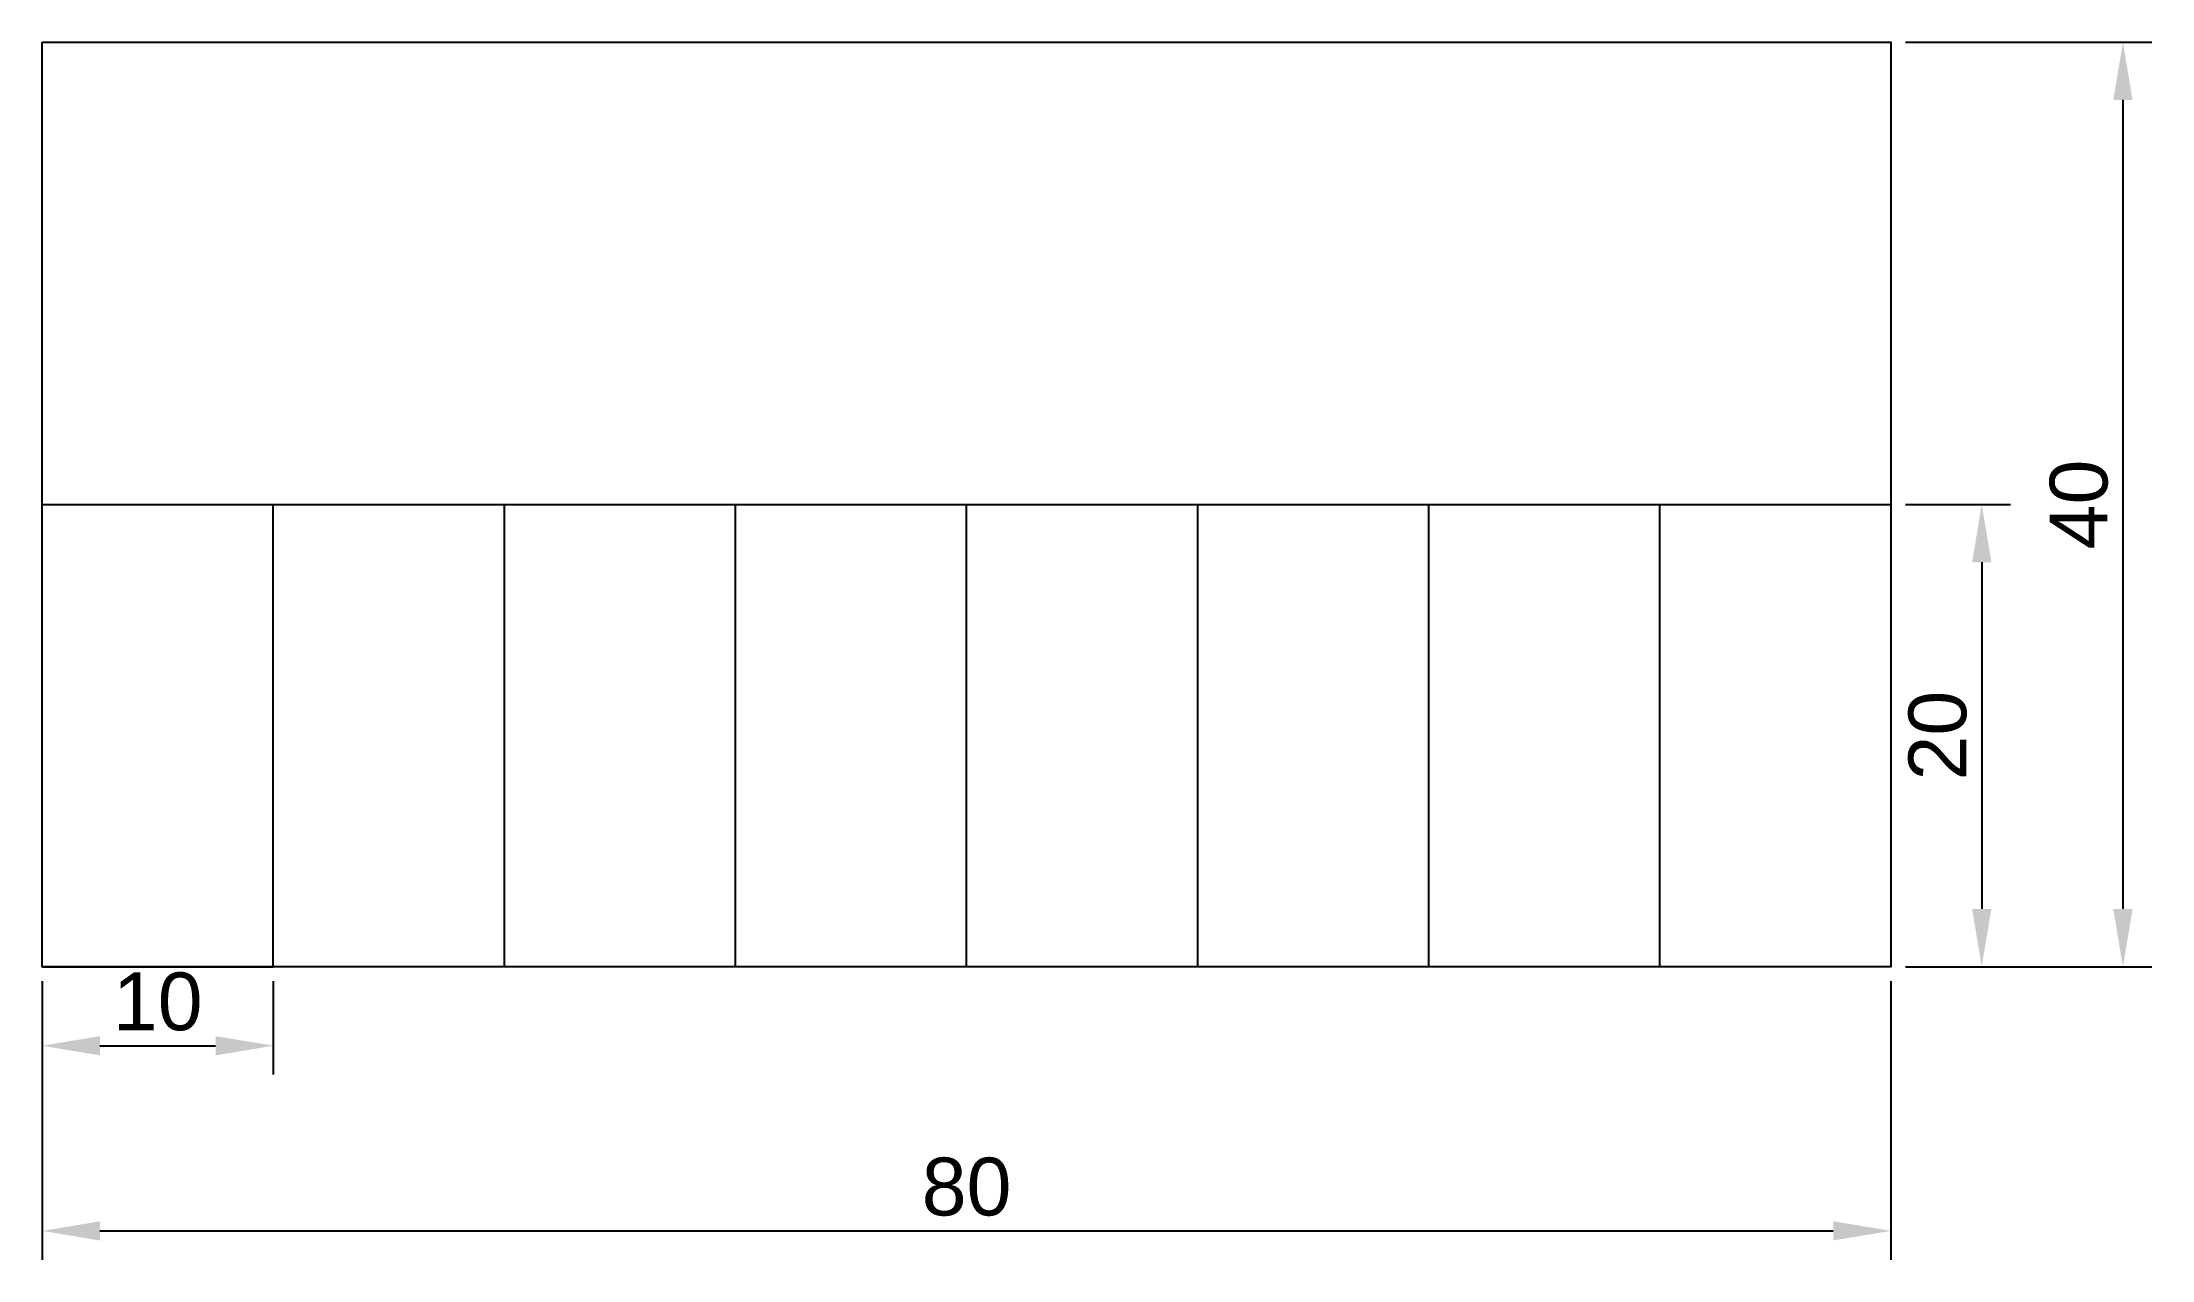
# Model space of a CAD drawing. Header units: millimetres. Extents: x 1470.8 to 1562.1, y 2151.1 to 2203.7.
import ezdxf

# ---------------------------------------------------------------- set-up
doc = ezdxf.new("R2010")
doc.units = ezdxf.units.MM
doc.styles.get("Standard").update_dxf_attribs({"font": 'arial.ttf'})
doc.dimstyles.new('ISO-25', dxfattribs={"dimtxt": 2.5, "dimasz": 2.5, "dimexe": 1.25, "dimexo": 0.625, "dimtad": 1, "dimtxsty": 'Standard', "dimcen": 2.5, "dimadec": 0, "dimazin": 0, "dimtfac": 1, "dimtmove": 0, "dimatfit": 3, "dimfxl": 1, "dimarcsym": 0})

# ---------------------------------------------------------------- blocks, each defined once
blk = doc.blocks.new('*D2')
at = {"color": 0, "lineweight": -2, "transparency": 16777216}
for p, q in [((1470.808, 2163.122), (1470.808, 2151.069)), ((1550.808, 2163.122), (1550.808, 2151.069)), ((1473.308, 2152.319), (1548.308, 2152.319))]:
    blk.add_line(p, q, dxfattribs=at)
at = {"color": 0, "transparency": 16777216}
for points in [[(1473.308, 2152.735), (1473.308, 2151.902), (1470.808, 2152.319)], [(1548.308, 2152.735), (1548.308, 2151.902), (1550.808, 2152.319)]]:
    blk.add_solid(points, dxfattribs=at)
at = {"layer": 'Defpoints', "color": 0, "transparency": 16777216}
for p in [(1470.808, 2163.747), (1550.808, 2163.747), (1550.808, 2152.319)]:
    blk.add_point(p, dxfattribs=at)
at = {"color": 0, "transparency": 16777216, "insert": (1510.808, 2154.22), "char_height": 2.5, "attachment_point": 5}
blk.add_mtext('80', dxfattribs=at)
blk = doc.blocks.new('*D3')
at = {"color": 0, "lineweight": -2, "transparency": 16777216}
for p, q in [((1551.433, 2203.747), (1562.096, 2203.747)), ((1560.846, 2201.247), (1560.846, 2166.247)), ((1551.433, 2163.747), (1562.096, 2163.747))]:
    blk.add_line(p, q, dxfattribs=at)
at = {"color": 0, "transparency": 16777216}
for points in [[(1560.429, 2201.247), (1561.263, 2201.247), (1560.846, 2203.747)], [(1560.429, 2166.247), (1561.263, 2166.247), (1560.846, 2163.747)]]:
    blk.add_solid(points, dxfattribs=at)
at = {"layer": 'Defpoints', "color": 0, "transparency": 16777216}
for p in [(1550.808, 2203.747), (1550.808, 2163.747), (1560.846, 2163.747)]:
    blk.add_point(p, dxfattribs=at)
at = {"color": 0, "transparency": 16777216, "insert": (1558.945, 2183.747), "char_height": 2.5, "attachment_point": 5, "rotation": 90}
blk.add_mtext('40', dxfattribs=at)
blk = doc.blocks.new('*D4')
at = {"color": 0, "lineweight": -2, "transparency": 16777216}
for p, q in [((1551.433, 2183.747), (1555.986, 2183.747)), ((1554.736, 2181.247), (1554.736, 2166.247)), ((1551.433, 2163.747), (1555.986, 2163.747))]:
    blk.add_line(p, q, dxfattribs=at)
at = {"color": 0, "transparency": 16777216}
for points in [[(1554.32, 2181.247), (1555.153, 2181.247), (1554.736, 2183.747)], [(1554.32, 2166.247), (1555.153, 2166.247), (1554.736, 2163.747)]]:
    blk.add_solid(points, dxfattribs=at)
at = {"layer": 'Defpoints', "color": 0, "transparency": 16777216}
for p in [(1550.808, 2183.747), (1550.808, 2163.747), (1554.736, 2163.747)]:
    blk.add_point(p, dxfattribs=at)
at = {"color": 0, "transparency": 16777216, "insert": (1552.835, 2173.747), "char_height": 2.5, "attachment_point": 5, "rotation": 90}
blk.add_mtext('20', dxfattribs=at)
blk = doc.blocks.new('*D6')
at = {"color": 0, "lineweight": -2, "transparency": 16777216}
for p, q in [((1470.808, 2163.122), (1470.808, 2159.08)), ((1480.808, 2163.122), (1480.808, 2159.08)), ((1473.308, 2160.33), (1478.308, 2160.33))]:
    blk.add_line(p, q, dxfattribs=at)
at = {"color": 0, "transparency": 16777216}
for points in [[(1473.308, 2160.747), (1473.308, 2159.913), (1470.808, 2160.33)], [(1478.308, 2160.747), (1478.308, 2159.913), (1480.808, 2160.33)]]:
    blk.add_solid(points, dxfattribs=at)
at = {"layer": 'Defpoints', "color": 0, "transparency": 16777216}
for p in [(1470.808, 2163.747), (1480.808, 2163.747), (1480.808, 2160.33)]:
    blk.add_point(p, dxfattribs=at)
at = {"color": 0, "transparency": 16777216, "insert": (1475.808, 2162.231), "char_height": 2.5, "attachment_point": 5}
blk.add_mtext('10', dxfattribs=at)

msp = doc.modelspace()

# ---------------------------------------------------------------- linework, layer by layer
for p, q in [((1470.808, 2183.747), (1550.808, 2183.747)), ((1480.808, 2163.747), (1480.808, 2183.747)), ((1490.808, 2163.747), (1490.808, 2183.747)), ((1500.808, 2163.747), (1500.808, 2183.747)), ((1510.808, 2163.747), (1510.808, 2183.747)), ((1520.808, 2163.747), (1520.808, 2183.747)), ((1530.808, 2163.747), (1530.808, 2183.747)), ((1540.808, 2163.747), (1540.808, 2183.747)), ((1470.808, 2163.747), (1480.808, 2163.747))]:
    msp.add_line(p, q)
msp.add_lwpolyline([(1470.808, 2203.747), (1550.808, 2203.747), (1550.808, 2163.747), (1470.808, 2163.747)], close=True)

# ---------------------------------------------------------------- dimensions: what is measured, and where the dimension line sits
at = {"color": 242, "true_color": 0xcd2027}
for base, p1, picture, middle in [((1560.846, 2163.747), (1550.808, 2203.747), '*D3', (1558.945, 2183.747)), ((1554.736, 2163.747), (1550.808, 2183.747), '*D4', (1552.835, 2173.747))]:
    dim = msp.add_linear_dim(base=base, p1=p1, p2=(1550.808, 2163.747), angle=90, dimstyle='ISO-25', dxfattribs=at)
    dim.commit()
    dim.dimension.update_dxf_attribs({"geometry": picture, "text_midpoint": middle})
dim = msp.add_linear_dim(base=(1480.808, 2160.33), p1=(1470.808, 2163.747), p2=(1480.808, 2163.747), dimstyle='ISO-25', dxfattribs=at)
dim.commit()
dim.dimension.update_dxf_attribs({"geometry": '*D6', "text_midpoint": (1475.808, 2162.231)})
dim = msp.add_linear_dim(base=(1550.808, 2152.319), p1=(1470.808, 2163.747), p2=(1550.808, 2163.747), dimstyle='ISO-25', dxfattribs=at)
dim.commit()
dim.dimension.update_dxf_attribs({"geometry": '*D2', "text_midpoint": (1510.808, 2152.319), "dimtype": 160})

doc.saveas('drawing.dxf')
